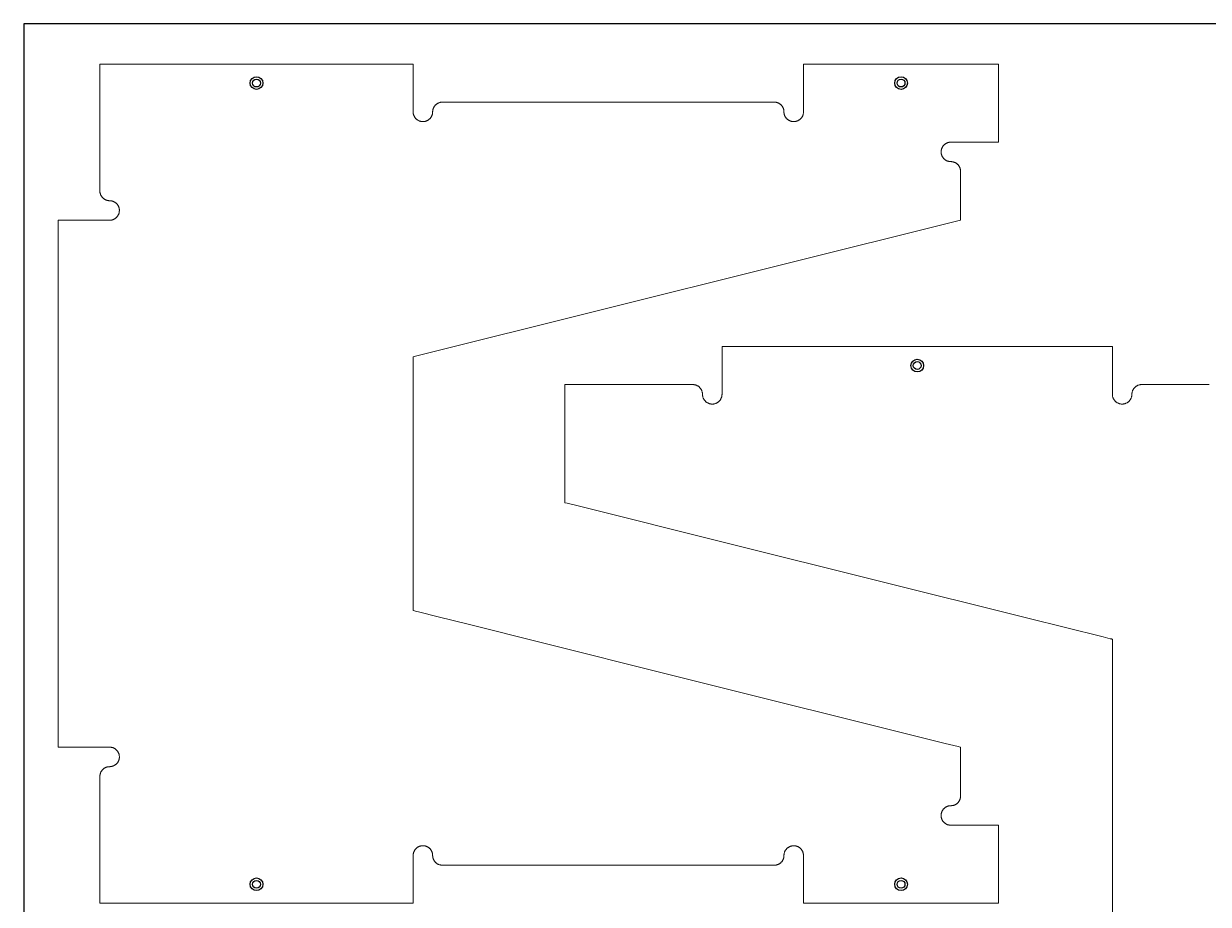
# Model space of a CAD drawing. Header units: inches. Extents: x -48 to 0, y -96 to 0.
# Drawn here: x -48 to -24.11, y -17.76 to 0 of the extents above; entities that cross this region are included whole.
import ezdxf

# ---------------------------------------------------------------- set-up
doc = ezdxf.new("R2010")
doc.units = ezdxf.units.IN
doc.header["$MEASUREMENT"] = 0
for name, color, linetype in [('Holes .25 in. dowel', 3, 'Continuous'), ('Holes no. 8 screw', 3, 'Continuous'), ('Material Border', 250, 'Continuous'), ('Outside Cut', 1, 'Continuous')]:
    doc.layers.add(name, color=color, linetype=linetype)

msp = doc.modelspace()

# ---------------------------------------------------------------- linework, layer by layer
at = {"layer": 'Holes .25 in. dowel'}
for centre in [(-43.304, -1.198), (-30.302, -1.198), (-29.977, -6.896), (-43.304, -17.36), (-30.302, -17.36)]:
    msp.add_circle(centre, 0.128, dxfattribs=at)
at = {"layer": 'Holes no. 8 screw'}
for centre in [(-43.304, -1.198), (-30.302, -1.198), (-29.977, -6.896), (-43.304, -17.36), (-30.302, -17.36)]:
    msp.add_circle(centre, 0.0787, dxfattribs=at)
at = {"layer": 'Material Border'}
msp.add_lwpolyline([(0, 0), (-48, 0), (-48, -96), (0, -96), (0, 0)], dxfattribs=at)
at = {"layer": 'Outside Cut', "linetype": 'Continuous', "lineweight": 0}
msp.add_lwpolyline([(-29.101, -3.964), (-29.101, -2.989), (-29.101, -2.981), (-29.101, -2.98), (-29.101, -2.98), (-29.101, -2.98), (-29.101, -2.979), (-29.101, -2.978), (-29.101, -2.975), (-29.102, -2.968), (-29.102, -2.962), (-29.103, -2.955), (-29.104, -2.948), (-29.105, -2.941), (-29.107, -2.934), (-29.108, -2.927), (-29.11, -2.92), (-29.113, -2.913), (-29.115, -2.906), (-29.118, -2.9), (-29.122, -2.893), (-29.125, -2.886), (-29.129, -2.879), (-29.133, -2.873), (-29.137, -2.867), (-29.142, -2.86), (-29.146, -2.854), (-29.151, -2.849), (-29.157, -2.843), (-29.162, -2.838), (-29.168, -2.832), (-29.174, -2.827), (-29.18, -2.823), (-29.186, -2.818), (-29.192, -2.814), (-29.199, -2.81), (-29.205, -2.806), (-29.212, -2.803), (-29.219, -2.8), (-29.226, -2.797), (-29.233, -2.794), (-29.239, -2.792), (-29.246, -2.79), (-29.253, -2.788), (-29.26, -2.787), (-29.267, -2.785), (-29.274, -2.784), (-29.281, -2.784), (-29.288, -2.783), (-29.294, -2.783), (-29.301, -2.783), (-29.308, -2.783), (-29.314, -2.782), (-29.321, -2.782), (-29.328, -2.781), (-29.335, -2.779), (-29.342, -2.778), (-29.349, -2.776), (-29.356, -2.774), (-29.363, -2.772), (-29.37, -2.769), (-29.377, -2.767), (-29.383, -2.764), (-29.39, -2.76), (-29.397, -2.756), (-29.403, -2.753), (-29.41, -2.748), (-29.416, -2.744), (-29.422, -2.739), (-29.428, -2.734), (-29.433, -2.729), (-29.439, -2.724), (-29.444, -2.718), (-29.449, -2.712), (-29.454, -2.706), (-29.459, -2.7), (-29.463, -2.694), (-29.467, -2.687), (-29.471, -2.681), (-29.474, -2.674), (-29.477, -2.667), (-29.48, -2.66), (-29.483, -2.653), (-29.485, -2.647), (-29.488, -2.64), (-29.489, -2.633), (-29.491, -2.626), (-29.492, -2.619), (-29.493, -2.612), (-29.494, -2.605), (-29.495, -2.598), (-29.495, -2.592), (-29.495, -2.585), (-29.495, -2.578), (-29.494, -2.572), (-29.494, -2.565), (-29.493, -2.558), (-29.492, -2.551), (-29.49, -2.544), (-29.489, -2.537), (-29.487, -2.53), (-29.485, -2.523), (-29.482, -2.516), (-29.479, -2.509), (-29.476, -2.503), (-29.473, -2.496), (-29.47, -2.489), (-29.466, -2.483), (-29.462, -2.476), (-29.457, -2.47), (-29.452, -2.464), (-29.448, -2.458), (-29.442, -2.452), (-29.437, -2.447), (-29.432, -2.441), (-29.426, -2.436), (-29.42, -2.431), (-29.414, -2.427), (-29.407, -2.422), (-29.401, -2.418), (-29.394, -2.414), (-29.388, -2.411), (-29.381, -2.408), (-29.374, -2.405), (-29.367, -2.402), (-29.36, -2.399), (-29.353, -2.397), (-29.347, -2.395), (-29.34, -2.394), (-29.333, -2.392), (-29.326, -2.391), (-29.319, -2.39), (-29.312, -2.39), (-29.305, -2.389), (-29.299, -2.389), (-29.293, -2.389), (-29.195, -2.389), (-29.146, -2.389), (-29.122, -2.389), (-29.11, -2.389), (-29.104, -2.389), (-29.102, -2.389), (-29.101, -2.389), (-29.101, -2.389), (-29.101, -2.389), (-29.1, -2.389), (-29.099, -2.389), (-29.087, -2.389), (-28.707, -2.389), (-28.517, -2.389), (-28.421, -2.389), (-28.374, -2.389), (-28.35, -2.389), (-28.338, -2.389), (-28.335, -2.389), (-28.334, -2.389), (-28.334, -2.389), (-28.334, -2.389), (-28.334, -2.389), (-28.334, -2.388), (-28.334, -2.387), (-28.334, -2.375), (-28.334, -0.814), (-32.234, -0.814), (-32.264, -0.814), (-32.268, -0.814), (-32.27, -0.814), (-32.27, -0.814), (-32.271, -0.814), (-32.271, -0.814), (-32.271, -0.815), (-32.271, -0.816), (-32.271, -0.819), (-32.271, -0.831), (-32.271, -0.855), (-32.271, -0.902), (-32.271, -0.997), (-32.271, -1.187), (-32.271, -1.568), (-32.271, -1.58), (-32.271, -1.581), (-32.271, -1.582), (-32.271, -1.582), (-32.271, -1.582), (-32.271, -1.583), (-32.271, -1.585), (-32.271, -1.591), (-32.271, -1.603), (-32.271, -1.627), (-32.271, -1.676), (-32.271, -1.773), (-32.271, -1.78), (-32.271, -1.787), (-32.271, -1.794), (-32.272, -1.801), (-32.273, -1.808), (-32.274, -1.816), (-32.276, -1.823), (-32.277, -1.83), (-32.279, -1.837), (-32.282, -1.844), (-32.284, -1.851), (-32.287, -1.858), (-32.29, -1.865), (-32.294, -1.871), (-32.297, -1.878), (-32.301, -1.884), (-32.305, -1.89), (-32.309, -1.896), (-32.314, -1.902), (-32.318, -1.907), (-32.323, -1.913), (-32.328, -1.918), (-32.333, -1.923), (-32.339, -1.928), (-32.344, -1.932), (-32.35, -1.937), (-32.356, -1.941), (-32.362, -1.945), (-32.368, -1.949), (-32.375, -1.953), (-32.381, -1.956), (-32.388, -1.959), (-32.395, -1.962), (-32.402, -1.965), (-32.409, -1.967), (-32.416, -1.969), (-32.423, -1.971), (-32.43, -1.972), (-32.437, -1.974), (-32.445, -1.974), (-32.452, -1.975), (-32.459, -1.976), (-32.466, -1.976), (-32.473, -1.976), (-32.48, -1.975), (-32.486, -1.975), (-32.493, -1.974), (-32.5, -1.973), (-32.507, -1.972), (-32.514, -1.97), (-32.521, -1.968), (-32.528, -1.966), (-32.535, -1.964), (-32.542, -1.961), (-32.549, -1.958), (-32.555, -1.955), (-32.562, -1.952), (-32.569, -1.948), (-32.575, -1.944), (-32.581, -1.939), (-32.587, -1.935), (-32.593, -1.93), (-32.599, -1.925), (-32.605, -1.92), (-32.61, -1.914), (-32.616, -1.909), (-32.621, -1.903), (-32.625, -1.897), (-32.63, -1.89), (-32.634, -1.884), (-32.638, -1.878), (-32.641, -1.871), (-32.645, -1.864), (-32.648, -1.857), (-32.651, -1.851), (-32.653, -1.844), (-32.656, -1.837), (-32.658, -1.83), (-32.659, -1.823), (-32.661, -1.816), (-32.662, -1.809), (-32.663, -1.802), (-32.664, -1.795), (-32.664, -1.788), (-32.664, -1.782), (-32.664, -1.775), (-32.665, -1.769), (-32.665, -1.762), (-32.666, -1.755), (-32.667, -1.748), (-32.668, -1.741), (-32.669, -1.734), (-32.671, -1.727), (-32.673, -1.72), (-32.675, -1.713), (-32.678, -1.707), (-32.681, -1.7), (-32.684, -1.693), (-32.687, -1.686), (-32.691, -1.68), (-32.695, -1.673), (-32.699, -1.667), (-32.704, -1.66), (-32.709, -1.654), (-32.714, -1.649), (-32.719, -1.643), (-32.724, -1.637), (-32.73, -1.632), (-32.736, -1.627), (-32.742, -1.622), (-32.748, -1.618), (-32.754, -1.614), (-32.761, -1.61), (-32.767, -1.606), (-32.774, -1.602), (-32.781, -1.599), (-32.788, -1.596), (-32.795, -1.594), (-32.802, -1.591), (-32.809, -1.589), (-32.815, -1.587), (-32.822, -1.586), (-32.829, -1.585), (-32.836, -1.584), (-32.843, -1.583), (-32.85, -1.582), (-32.856, -1.582), (-32.86, -1.582), (-32.861, -1.582), (-32.861, -1.582), (-32.861, -1.582), (-32.861, -1.582), (-32.862, -1.582), (-32.865, -1.582), (-32.872, -1.582), (-32.923, -1.582), (-39.554, -1.582), (-39.561, -1.582), (-39.567, -1.583), (-39.574, -1.583), (-39.581, -1.584), (-39.588, -1.585), (-39.595, -1.586), (-39.602, -1.588), (-39.609, -1.59), (-39.616, -1.592), (-39.623, -1.594), (-39.629, -1.597), (-39.636, -1.6), (-39.643, -1.603), (-39.65, -1.607), (-39.656, -1.611), (-39.663, -1.615), (-39.669, -1.619), (-39.675, -1.624), (-39.681, -1.629), (-39.687, -1.634), (-39.692, -1.639), (-39.698, -1.645), (-39.703, -1.65), (-39.708, -1.656), (-39.713, -1.662), (-39.717, -1.669), (-39.721, -1.675), (-39.725, -1.682), (-39.729, -1.688), (-39.732, -1.695), (-39.735, -1.702), (-39.738, -1.709), (-39.74, -1.715), (-39.743, -1.722), (-39.745, -1.729), (-39.746, -1.736), (-39.748, -1.743), (-39.749, -1.75), (-39.75, -1.757), (-39.75, -1.764), (-39.751, -1.771), (-39.751, -1.777), (-39.751, -1.784), (-39.751, -1.791), (-39.752, -1.797), (-39.752, -1.804), (-39.753, -1.811), (-39.755, -1.818), (-39.756, -1.825), (-39.758, -1.832), (-39.76, -1.839), (-39.763, -1.846), (-39.765, -1.853), (-39.768, -1.859), (-39.771, -1.866), (-39.775, -1.873), (-39.778, -1.879), (-39.782, -1.886), (-39.787, -1.892), (-39.791, -1.898), (-39.796, -1.904), (-39.801, -1.91), (-39.806, -1.916), (-39.812, -1.921), (-39.818, -1.927), (-39.823, -1.932), (-39.829, -1.936), (-39.836, -1.941), (-39.842, -1.945), (-39.849, -1.949), (-39.855, -1.953), (-39.862, -1.956), (-39.869, -1.959), (-39.875, -1.962), (-39.882, -1.965), (-39.889, -1.967), (-39.896, -1.969), (-39.903, -1.971), (-39.91, -1.972), (-39.917, -1.973), (-39.924, -1.974), (-39.931, -1.975), (-39.938, -1.976), (-39.944, -1.976), (-39.951, -1.976), (-39.957, -1.976), (-39.964, -1.975), (-39.971, -1.974), (-39.978, -1.973), (-39.985, -1.972), (-39.992, -1.971), (-39.999, -1.969), (-40.006, -1.967), (-40.013, -1.965), (-40.02, -1.962), (-40.026, -1.959), (-40.033, -1.956), (-40.04, -1.953), (-40.046, -1.949), (-40.053, -1.945), (-40.059, -1.941), (-40.066, -1.937), (-40.072, -1.932), (-40.078, -1.927), (-40.083, -1.922), (-40.089, -1.916), (-40.094, -1.911), (-40.099, -1.905), (-40.104, -1.899), (-40.108, -1.893), (-40.113, -1.886), (-40.117, -1.88), (-40.12, -1.873), (-40.124, -1.867), (-40.127, -1.86), (-40.13, -1.853), (-40.133, -1.846), (-40.135, -1.839), (-40.137, -1.832), (-40.139, -1.825), (-40.141, -1.818), (-40.142, -1.811), (-40.143, -1.805), (-40.144, -1.798), (-40.144, -1.791), (-40.144, -1.784), (-40.145, -1.778), (-40.145, -1.772), (-40.145, -1.674), (-40.145, -1.625), (-40.145, -1.601), (-40.145, -1.589), (-40.145, -1.583), (-40.145, -1.582), (-40.145, -1.582), (-40.145, -1.581), (-40.145, -1.578), (-40.145, -1.573), (-40.145, -1.561), (-40.145, -1.18), (-40.145, -0.99), (-40.145, -0.895), (-40.145, -0.848), (-40.145, -0.824), (-40.145, -0.818), (-40.145, -0.815), (-40.145, -0.815), (-40.145, -0.814), (-40.146, -0.814), (-40.152, -0.814), (-40.164, -0.814), (-40.262, -0.814), (-43.392, -0.814), (-44.957, -0.814), (-45.74, -0.814), (-46.131, -0.814), (-46.327, -0.814), (-46.424, -0.814), (-46.449, -0.814), (-46.461, -0.814), (-46.463, -0.814), (-46.463, -0.814), (-46.463, -0.815), (-46.463, -0.815), (-46.463, -0.816), (-46.463, -0.818), (-46.463, -0.838), (-46.463, -3.373), (-46.463, -3.38), (-46.463, -3.387), (-46.462, -3.394), (-46.462, -3.4), (-46.461, -3.407), (-46.459, -3.414), (-46.458, -3.421), (-46.456, -3.428), (-46.454, -3.435), (-46.451, -3.442), (-46.448, -3.449), (-46.445, -3.456), (-46.442, -3.462), (-46.439, -3.469), (-46.435, -3.476), (-46.431, -3.482), (-46.426, -3.488), (-46.422, -3.495), (-46.417, -3.501), (-46.412, -3.506), (-46.407, -3.512), (-46.401, -3.517), (-46.395, -3.522), (-46.389, -3.527), (-46.383, -3.532), (-46.377, -3.536), (-46.371, -3.541), (-46.364, -3.544), (-46.357, -3.548), (-46.351, -3.551), (-46.344, -3.555), (-46.337, -3.557), (-46.33, -3.56), (-46.323, -3.562), (-46.316, -3.564), (-46.309, -3.566), (-46.302, -3.567), (-46.295, -3.568), (-46.289, -3.569), (-46.282, -3.57), (-46.275, -3.57), (-46.268, -3.57), (-46.262, -3.57), (-46.255, -3.571), (-46.248, -3.571), (-46.241, -3.572), (-46.235, -3.573), (-46.228, -3.574), (-46.221, -3.576), (-46.214, -3.578), (-46.207, -3.58), (-46.2, -3.582), (-46.193, -3.585), (-46.186, -3.587), (-46.179, -3.591), (-46.173, -3.594), (-46.166, -3.598), (-46.16, -3.602), (-46.153, -3.606), (-46.147, -3.611), (-46.141, -3.616), (-46.135, -3.621), (-46.13, -3.626), (-46.124, -3.631), (-46.119, -3.637), (-46.114, -3.643), (-46.109, -3.649), (-46.105, -3.655), (-46.101, -3.661), (-46.097, -3.668), (-46.093, -3.675), (-46.089, -3.681), (-46.086, -3.688), (-46.083, -3.695), (-46.081, -3.702), (-46.079, -3.709), (-46.077, -3.716), (-46.075, -3.723), (-46.073, -3.73), (-46.072, -3.737), (-46.071, -3.743), (-46.07, -3.75), (-46.07, -3.757), (-46.07, -3.764), (-46.07, -3.767), (-46.07, -3.77), (-46.07, -3.778), (-46.071, -3.785), (-46.071, -3.792), (-46.072, -3.799), (-46.074, -3.807), (-46.075, -3.814), (-46.077, -3.821), (-46.079, -3.828), (-46.082, -3.835), (-46.084, -3.842), (-46.087, -3.849), (-46.091, -3.855), (-46.094, -3.862), (-46.098, -3.868), (-46.102, -3.874), (-46.106, -3.881), (-46.11, -3.886), (-46.115, -3.892), (-46.119, -3.898), (-46.124, -3.903), (-46.129, -3.908), (-46.134, -3.913), (-46.14, -3.918), (-46.145, -3.922), (-46.151, -3.927), (-46.157, -3.931), (-46.163, -3.935), (-46.17, -3.939), (-46.176, -3.942), (-46.183, -3.945), (-46.19, -3.948), (-46.197, -3.951), (-46.204, -3.954), (-46.211, -3.956), (-46.218, -3.958), (-46.225, -3.96), (-46.232, -3.961), (-46.239, -3.962), (-46.247, -3.963), (-46.254, -3.964), (-46.261, -3.964), (-46.265, -3.964), (-46.266, -3.964), (-46.268, -3.964), (-46.274, -3.964), (-46.371, -3.964), (-46.42, -3.964), (-46.445, -3.964), (-46.457, -3.964), (-46.463, -3.964), (-46.463, -3.964), (-46.463, -3.964), (-46.464, -3.964), (-46.467, -3.964), (-46.474, -3.964), (-46.487, -3.964), (-46.904, -3.964), (-47.112, -3.964), (-47.216, -3.964), (-47.268, -3.964), (-47.295, -3.964), (-47.301, -3.964), (-47.304, -3.964), (-47.305, -3.964), (-47.305, -3.964), (-47.305, -3.967), (-47.305, -3.977), (-47.305, -3.998), (-47.305, -4.162), (-47.305, -9.427), (-47.305, -12.06), (-47.305, -13.377), (-47.305, -14.035), (-47.305, -14.364), (-47.305, -14.528), (-47.305, -14.569), (-47.305, -14.59), (-47.305, -14.593), (-47.305, -14.594), (-47.305, -14.594), (-47.304, -14.594), (-47.304, -14.594), (-47.297, -14.594), (-46.463, -14.594), (-46.268, -14.594), (-46.267, -14.594), (-46.265, -14.594), (-46.262, -14.594), (-46.254, -14.594), (-46.247, -14.595), (-46.24, -14.596), (-46.233, -14.597), (-46.226, -14.598), (-46.218, -14.6), (-46.211, -14.602), (-46.204, -14.604), (-46.197, -14.607), (-46.19, -14.609), (-46.184, -14.612), (-46.177, -14.616), (-46.17, -14.619), (-46.164, -14.623), (-46.158, -14.627), (-46.152, -14.631), (-46.146, -14.635), (-46.14, -14.64), (-46.135, -14.645), (-46.13, -14.649), (-46.125, -14.654), (-46.12, -14.66), (-46.115, -14.665), (-46.11, -14.671), (-46.106, -14.677), (-46.102, -14.683), (-46.098, -14.689), (-46.094, -14.695), (-46.091, -14.702), (-46.088, -14.709), (-46.085, -14.715), (-46.082, -14.722), (-46.08, -14.729), (-46.077, -14.736), (-46.076, -14.744), (-46.074, -14.751), (-46.073, -14.758), (-46.071, -14.765), (-46.071, -14.772), (-46.07, -14.78), (-46.07, -14.787), (-46.07, -14.79), (-46.07, -14.794), (-46.07, -14.8), (-46.07, -14.807), (-46.071, -14.814), (-46.072, -14.821), (-46.073, -14.828), (-46.075, -14.835), (-46.076, -14.842), (-46.078, -14.848), (-46.081, -14.855), (-46.083, -14.862), (-46.086, -14.869), (-46.089, -14.876), (-46.093, -14.883), (-46.096, -14.889), (-46.1, -14.896), (-46.104, -14.902), (-46.109, -14.908), (-46.114, -14.915), (-46.118, -14.92), (-46.124, -14.926), (-46.129, -14.932), (-46.135, -14.937), (-46.141, -14.942), (-46.147, -14.947), (-46.153, -14.951), (-46.159, -14.956), (-46.165, -14.96), (-46.172, -14.963), (-46.179, -14.967), (-46.185, -14.97), (-46.192, -14.973), (-46.199, -14.976), (-46.206, -14.978), (-46.213, -14.98), (-46.22, -14.982), (-46.227, -14.984), (-46.234, -14.985), (-46.241, -14.986), (-46.248, -14.987), (-46.254, -14.987), (-46.261, -14.988), (-46.274, -14.988), (-46.281, -14.988), (-46.288, -14.989), (-46.295, -14.99), (-46.302, -14.991), (-46.309, -14.992), (-46.316, -14.994), (-46.322, -14.996), (-46.329, -14.998), (-46.336, -15), (-46.343, -15.003), (-46.35, -15.006), (-46.357, -15.009), (-46.363, -15.013), (-46.37, -15.017), (-46.376, -15.021), (-46.383, -15.025), (-46.389, -15.03), (-46.395, -15.035), (-46.4, -15.04), (-46.406, -15.045), (-46.411, -15.051), (-46.416, -15.057), (-46.421, -15.063), (-46.426, -15.069), (-46.43, -15.075), (-46.434, -15.082), (-46.438, -15.088), (-46.442, -15.095), (-46.445, -15.102), (-46.448, -15.108), (-46.451, -15.115), (-46.453, -15.122), (-46.456, -15.129), (-46.457, -15.136), (-46.459, -15.143), (-46.46, -15.15), (-46.462, -15.157), (-46.462, -15.164), (-46.463, -15.17), (-46.463, -15.177), (-46.463, -15.184), (-46.463, -15.184), (-46.463, -15.184), (-46.463, -15.185), (-46.463, -15.185), (-46.463, -15.185), (-46.463, -15.187), (-46.463, -15.197), (-46.463, -15.216), (-46.463, -15.256), (-46.463, -16.524), (-46.463, -17.157), (-46.463, -17.474), (-46.463, -17.633), (-46.463, -17.712), (-46.463, -17.732), (-46.463, -17.742), (-46.463, -17.743), (-46.463, -17.743), (-46.463, -17.743), (-46.463, -17.744), (-46.462, -17.744), (-46.456, -17.744), (-46.443, -17.744), (-46.346, -17.744), (-43.216, -17.744), (-41.651, -17.744), (-40.868, -17.744), (-40.477, -17.744), (-40.281, -17.744), (-40.183, -17.744), (-40.159, -17.744), (-40.147, -17.744), (-40.145, -17.744), (-40.145, -17.744), (-40.145, -17.743), (-40.145, -17.743), (-40.145, -17.742), (-40.145, -17.736), (-40.145, -16.976), (-40.145, -16.781), (-40.145, -16.779), (-40.145, -16.778), (-40.144, -16.774), (-40.144, -16.767), (-40.144, -16.76), (-40.143, -16.752), (-40.142, -16.745), (-40.14, -16.738), (-40.139, -16.731), (-40.137, -16.724), (-40.134, -16.717), (-40.132, -16.71), (-40.129, -16.703), (-40.126, -16.696), (-40.123, -16.689), (-40.119, -16.683), (-40.116, -16.676), (-40.112, -16.67), (-40.108, -16.664), (-40.103, -16.658), (-40.099, -16.653), (-40.094, -16.647), (-40.089, -16.642), (-40.084, -16.637), (-40.079, -16.632), (-40.073, -16.627), (-40.068, -16.623), (-40.062, -16.618), (-40.056, -16.614), (-40.049, -16.61), (-40.043, -16.607), (-40.037, -16.603), (-40.03, -16.6), (-40.023, -16.597), (-40.016, -16.594), (-40.009, -16.592), (-40.002, -16.59), (-39.995, -16.588), (-39.988, -16.586), (-39.981, -16.585), (-39.973, -16.584), (-39.966, -16.583), (-39.959, -16.582), (-39.952, -16.582), (-39.948, -16.582), (-39.945, -16.582), (-39.938, -16.582), (-39.931, -16.583), (-39.925, -16.583), (-39.918, -16.584), (-39.911, -16.586), (-39.904, -16.587), (-39.897, -16.589), (-39.89, -16.591), (-39.883, -16.593), (-39.876, -16.596), (-39.869, -16.598), (-39.863, -16.602), (-39.856, -16.605), (-39.849, -16.609), (-39.843, -16.612), (-39.836, -16.617), (-39.83, -16.621), (-39.824, -16.626), (-39.818, -16.631), (-39.812, -16.636), (-39.807, -16.641), (-39.802, -16.647), (-39.797, -16.653), (-39.792, -16.659), (-39.787, -16.665), (-39.783, -16.671), (-39.779, -16.678), (-39.775, -16.684), (-39.772, -16.691), (-39.768, -16.698), (-39.765, -16.705), (-39.763, -16.712), (-39.76, -16.719), (-39.758, -16.725), (-39.756, -16.732), (-39.755, -16.739), (-39.754, -16.746), (-39.753, -16.753), (-39.752, -16.76), (-39.751, -16.767), (-39.751, -16.773), (-39.751, -16.787), (-39.75, -16.793), (-39.75, -16.8), (-39.749, -16.807), (-39.748, -16.814), (-39.746, -16.821), (-39.745, -16.828), (-39.743, -16.835), (-39.741, -16.842), (-39.738, -16.849), (-39.735, -16.856), (-39.732, -16.862), (-39.729, -16.869), (-39.725, -16.876), (-39.722, -16.882), (-39.717, -16.889), (-39.713, -16.895), (-39.708, -16.901), (-39.703, -16.907), (-39.698, -16.913), (-39.693, -16.918), (-39.687, -16.924), (-39.682, -16.929), (-39.676, -16.934), (-39.67, -16.938), (-39.663, -16.943), (-39.657, -16.947), (-39.65, -16.951), (-39.644, -16.954), (-39.637, -16.957), (-39.63, -16.961), (-39.623, -16.963), (-39.616, -16.966), (-39.609, -16.968), (-39.602, -16.97), (-39.595, -16.971), (-39.589, -16.973), (-39.582, -16.974), (-39.575, -16.975), (-39.568, -16.975), (-39.561, -16.976), (-39.555, -16.976), (-39.554, -16.976), (-39.554, -16.976), (-39.554, -16.976), (-39.554, -16.976), (-39.553, -16.976), (-39.551, -16.976), (-39.548, -16.976), (-39.522, -16.976), (-39.47, -16.976), (-39.367, -16.976), (-36.051, -16.976), (-34.394, -16.976), (-33.565, -16.976), (-33.151, -16.976), (-32.943, -16.976), (-32.892, -16.976), (-32.866, -16.976), (-32.862, -16.976), (-32.862, -16.976), (-32.861, -16.976), (-32.861, -16.976), (-32.861, -16.976), (-32.861, -16.976), (-32.86, -16.976), (-32.857, -16.976), (-32.85, -16.976), (-32.844, -16.975), (-32.837, -16.974), (-32.83, -16.973), (-32.823, -16.972), (-32.816, -16.971), (-32.809, -16.969), (-32.802, -16.967), (-32.795, -16.964), (-32.788, -16.962), (-32.782, -16.959), (-32.775, -16.956), (-32.768, -16.952), (-32.761, -16.949), (-32.755, -16.945), (-32.749, -16.941), (-32.742, -16.936), (-32.736, -16.931), (-32.73, -16.926), (-32.725, -16.921), (-32.719, -16.916), (-32.714, -16.91), (-32.709, -16.904), (-32.704, -16.898), (-32.7, -16.892), (-32.696, -16.885), (-32.692, -16.879), (-32.688, -16.872), (-32.684, -16.866), (-32.681, -16.859), (-32.678, -16.852), (-32.676, -16.845), (-32.673, -16.838), (-32.671, -16.831), (-32.67, -16.824), (-32.668, -16.817), (-32.667, -16.81), (-32.666, -16.804), (-32.665, -16.797), (-32.665, -16.79), (-32.664, -16.783), (-32.664, -16.777), (-32.664, -16.77), (-32.664, -16.763), (-32.663, -16.757), (-32.662, -16.75), (-32.661, -16.743), (-32.659, -16.736), (-32.658, -16.729), (-32.656, -16.722), (-32.654, -16.715), (-32.651, -16.708), (-32.648, -16.701), (-32.645, -16.694), (-32.642, -16.688), (-32.638, -16.681), (-32.634, -16.675), (-32.63, -16.668), (-32.626, -16.662), (-32.621, -16.656), (-32.616, -16.65), (-32.611, -16.644), (-32.605, -16.639), (-32.6, -16.633), (-32.594, -16.628), (-32.588, -16.623), (-32.582, -16.619), (-32.576, -16.615), (-32.569, -16.61), (-32.563, -16.607), (-32.556, -16.603), (-32.549, -16.6), (-32.542, -16.597), (-32.535, -16.594), (-32.529, -16.592), (-32.522, -16.59), (-32.515, -16.588), (-32.508, -16.586), (-32.501, -16.585), (-32.494, -16.584), (-32.487, -16.583), (-32.48, -16.583), (-32.474, -16.582), (-32.467, -16.582), (-32.46, -16.582), (-32.454, -16.583), (-32.447, -16.583), (-32.44, -16.584), (-32.433, -16.585), (-32.426, -16.586), (-32.419, -16.588), (-32.412, -16.59), (-32.405, -16.592), (-32.398, -16.595), (-32.391, -16.597), (-32.385, -16.6), (-32.378, -16.604), (-32.371, -16.607), (-32.365, -16.611), (-32.358, -16.615), (-32.352, -16.62), (-32.346, -16.624), (-32.34, -16.629), (-32.334, -16.634), (-32.329, -16.639), (-32.323, -16.645), (-32.318, -16.651), (-32.313, -16.657), (-32.308, -16.663), (-32.304, -16.669), (-32.3, -16.675), (-32.296, -16.682), (-32.292, -16.689), (-32.289, -16.695), (-32.286, -16.702), (-32.283, -16.709), (-32.281, -16.716), (-32.279, -16.723), (-32.277, -16.73), (-32.275, -16.737), (-32.274, -16.744), (-32.273, -16.751), (-32.272, -16.758), (-32.271, -16.764), (-32.271, -16.771), (-32.271, -16.778), (-32.271, -16.79), (-32.271, -16.887), (-32.271, -16.936), (-32.271, -16.961), (-32.271, -16.973), (-32.271, -16.976), (-32.271, -16.988), (-32.271, -17.012), (-32.271, -17.392), (-32.271, -17.582), (-32.271, -17.677), (-32.271, -17.725), (-32.271, -17.737), (-32.271, -17.742), (-32.271, -17.743), (-32.271, -17.743), (-32.271, -17.743), (-32.271, -17.744), (-32.27, -17.744), (-32.268, -17.744), (-32.261, -17.744), (-32.246, -17.744), (-32.124, -17.744), (-30.174, -17.744), (-29.199, -17.744), (-28.711, -17.744), (-28.467, -17.744), (-28.345, -17.744), (-28.338, -17.744), (-28.334, -17.744), (-28.334, -17.743), (-28.334, -17.743), (-28.334, -17.743), (-28.334, -17.742), (-28.334, -17.736), (-28.334, -17.724), (-28.334, -17.699), (-28.334, -16.919), (-28.334, -16.529), (-28.334, -16.334), (-28.334, -16.237), (-28.334, -16.188), (-28.334, -16.176), (-28.334, -16.17), (-28.334, -16.169), (-28.334, -16.169), (-28.334, -16.169), (-28.334, -16.169), (-28.336, -16.169), (-28.348, -16.169), (-28.728, -16.169), (-28.918, -16.169), (-29.013, -16.169), (-29.061, -16.169), (-29.085, -16.169), (-29.097, -16.169), (-29.099, -16.169), (-29.101, -16.169), (-29.101, -16.169), (-29.101, -16.169), (-29.102, -16.169), (-29.103, -16.169), (-29.298, -16.169), (-29.305, -16.169), (-29.312, -16.168), (-29.32, -16.168), (-29.327, -16.167), (-29.334, -16.165), (-29.341, -16.164), (-29.348, -16.162), (-29.356, -16.16), (-29.363, -16.158), (-29.37, -16.155), (-29.376, -16.152), (-29.383, -16.149), (-29.39, -16.146), (-29.396, -16.143), (-29.403, -16.139), (-29.409, -16.135), (-29.415, -16.13), (-29.42, -16.126), (-29.426, -16.121), (-29.431, -16.117), (-29.437, -16.112), (-29.442, -16.107), (-29.446, -16.101), (-29.451, -16.096), (-29.456, -16.09), (-29.46, -16.084), (-29.464, -16.078), (-29.468, -16.072), (-29.471, -16.065), (-29.475, -16.059), (-29.478, -16.052), (-29.481, -16.045), (-29.483, -16.038), (-29.486, -16.031), (-29.488, -16.024), (-29.49, -16.017), (-29.491, -16.01), (-29.493, -16.003), (-29.494, -15.995), (-29.494, -15.988), (-29.495, -15.981), (-29.495, -15.974), (-29.495, -15.97), (-29.495, -15.967), (-29.495, -15.96), (-29.494, -15.954), (-29.493, -15.947), (-29.492, -15.94), (-29.491, -15.933), (-29.49, -15.926), (-29.488, -15.919), (-29.486, -15.912), (-29.483, -15.905), (-29.481, -15.898), (-29.478, -15.891), (-29.475, -15.885), (-29.471, -15.878), (-29.467, -15.871), (-29.463, -15.865), (-29.459, -15.859), (-29.455, -15.852), (-29.45, -15.846), (-29.445, -15.841), (-29.439, -15.835), (-29.434, -15.829), (-29.428, -15.824), (-29.422, -15.819), (-29.416, -15.815), (-29.41, -15.81), (-29.404, -15.806), (-29.397, -15.802), (-29.391, -15.798), (-29.384, -15.795), (-29.377, -15.792), (-29.37, -15.789), (-29.363, -15.786), (-29.356, -15.784), (-29.35, -15.782), (-29.343, -15.78), (-29.336, -15.779), (-29.329, -15.777), (-29.322, -15.776), (-29.315, -15.776), (-29.308, -15.775), (-29.302, -15.775), (-29.295, -15.775), (-29.288, -15.775), (-29.282, -15.774), (-29.275, -15.774), (-29.268, -15.773), (-29.261, -15.771), (-29.254, -15.77), (-29.247, -15.768), (-29.24, -15.766), (-29.233, -15.764), (-29.226, -15.761), (-29.219, -15.759), (-29.213, -15.756), (-29.206, -15.752), (-29.199, -15.748), (-29.193, -15.745), (-29.186, -15.74), (-29.18, -15.736), (-29.174, -15.731), (-29.168, -15.726), (-29.163, -15.721), (-29.157, -15.716), (-29.152, -15.71), (-29.147, -15.704), (-29.142, -15.698), (-29.137, -15.692), (-29.133, -15.686), (-29.129, -15.679), (-29.125, -15.673), (-29.122, -15.666), (-29.119, -15.659), (-29.116, -15.652), (-29.113, -15.645), (-29.111, -15.638), (-29.109, -15.631), (-29.107, -15.624), (-29.105, -15.618), (-29.104, -15.611), (-29.103, -15.604), (-29.102, -15.597), (-29.102, -15.59), (-29.101, -15.583), (-29.101, -15.58), (-29.101, -15.578), (-29.101, -15.578), (-29.101, -15.578), (-29.101, -15.578), (-29.101, -15.576), (-29.101, -15.572), (-29.101, -15.541), (-29.101, -15.054), (-29.101, -14.81), (-29.101, -14.688), (-29.101, -14.627), (-29.101, -14.597), (-29.101, -14.595), (-29.101, -14.594), (-29.101, -14.594), (-29.102, -14.594), (-29.103, -14.593), (-29.106, -14.593), (-29.111, -14.591), (-29.154, -14.581), (-29.239, -14.559), (-29.41, -14.517), (-34.88, -13.152), (-37.615, -12.469), (-38.983, -12.128), (-39.667, -11.957), (-40.009, -11.872), (-40.094, -11.851), (-40.137, -11.84), (-40.142, -11.839), (-40.144, -11.838), (-40.144, -11.838), (-40.145, -11.838), (-40.145, -11.837), (-40.145, -11.832), (-40.145, -11.822), (-40.145, -11.743), (-40.145, -9.207), (-40.145, -7.94), (-40.145, -7.306), (-40.145, -6.989), (-40.145, -6.831), (-40.145, -6.751), (-40.145, -6.732), (-40.145, -6.722), (-40.145, -6.72), (-40.145, -6.72), (-40.144, -6.72), (-40.143, -6.72), (-40.138, -6.718), (-40.127, -6.716), (-40.042, -6.694), (-29.101, -3.964)], close=True, dxfattribs=at)
msp.add_lwpolyline([(-26.04, -19.855), (-26.04, -15.529), (-26.04, -13.366), (-26.04, -12.825), (-26.04, -12.555), (-26.04, -12.419), (-26.04, -12.417), (-26.043, -12.416), (-26.049, -12.415), (-26.061, -12.412), (-26.085, -12.406), (-26.132, -12.394), (-26.227, -12.371), (-27.744, -11.992), (-33.811, -10.478), (-36.845, -9.721), (-37.035, -9.673), (-37.082, -9.662), (-37.083, -9.661), (-37.084, -9.661), (-37.084, -9.661), (-37.084, -9.66), (-37.084, -9.659), (-37.084, -9.656), (-37.084, -9.651), (-37.084, -9.631), (-37.084, -9.549), (-37.084, -9.385), (-37.084, -9.058), (-37.084, -7.75), (-37.084, -7.422), (-37.084, -7.341), (-37.084, -7.3), (-37.083, -7.279), (-37.061, -7.279), (-36.884, -7.279), (-36.176, -7.279), (-34.759, -7.279), (-34.582, -7.279), (-34.538, -7.279), (-34.515, -7.279), (-34.51, -7.279), (-34.507, -7.279), (-34.506, -7.279), (-34.505, -7.279), (-34.505, -7.279), (-34.505, -7.279), (-34.504, -7.279), (-34.497, -7.28), (-34.489, -7.28), (-34.482, -7.281), (-34.474, -7.282), (-34.466, -7.283), (-34.459, -7.285), (-34.451, -7.287), (-34.443, -7.289), (-34.435, -7.292), (-34.428, -7.295), (-34.42, -7.298), (-34.413, -7.302), (-34.405, -7.306), (-34.398, -7.311), (-34.391, -7.315), (-34.384, -7.321), (-34.378, -7.326), (-34.371, -7.332), (-34.365, -7.338), (-34.359, -7.344), (-34.354, -7.35), (-34.348, -7.357), (-34.343, -7.364), (-34.339, -7.371), (-34.334, -7.378), (-34.33, -7.385), (-34.327, -7.393), (-34.323, -7.4), (-34.32, -7.408), (-34.318, -7.416), (-34.315, -7.423), (-34.313, -7.431), (-34.312, -7.439), (-34.31, -7.446), (-34.309, -7.454), (-34.309, -7.462), (-34.308, -7.469), (-34.308, -7.484), (-34.307, -7.491), (-34.307, -7.499), (-34.306, -7.506), (-34.304, -7.514), (-34.303, -7.522), (-34.301, -7.529), (-34.298, -7.537), (-34.296, -7.545), (-34.293, -7.553), (-34.289, -7.56), (-34.286, -7.568), (-34.282, -7.575), (-34.277, -7.582), (-34.272, -7.589), (-34.267, -7.596), (-34.262, -7.603), (-34.256, -7.609), (-34.25, -7.615), (-34.244, -7.621), (-34.238, -7.627), (-34.231, -7.632), (-34.224, -7.637), (-34.217, -7.642), (-34.21, -7.646), (-34.203, -7.65), (-34.195, -7.654), (-34.188, -7.658), (-34.18, -7.661), (-34.172, -7.663), (-34.165, -7.666), (-34.157, -7.668), (-34.149, -7.669), (-34.142, -7.671), (-34.134, -7.672), (-34.127, -7.672), (-34.119, -7.673), (-34.112, -7.673), (-34.104, -7.673), (-34.096, -7.672), (-34.088, -7.672), (-34.08, -7.671), (-34.072, -7.669), (-34.064, -7.667), (-34.056, -7.665), (-34.048, -7.663), (-34.04, -7.66), (-34.033, -7.657), (-34.025, -7.653), (-34.018, -7.65), (-34.011, -7.646), (-34.004, -7.641), (-33.997, -7.637), (-33.991, -7.632), (-33.984, -7.627), (-33.978, -7.622), (-33.973, -7.616), (-33.967, -7.61), (-33.962, -7.604), (-33.957, -7.598), (-33.952, -7.592), (-33.947, -7.585), (-33.943, -7.578), (-33.939, -7.571), (-33.935, -7.564), (-33.931, -7.556), (-33.928, -7.549), (-33.925, -7.541), (-33.923, -7.533), (-33.921, -7.526), (-33.919, -7.518), (-33.917, -7.51), (-33.916, -7.502), (-33.915, -7.494), (-33.915, -7.486), (-33.914, -7.478), (-33.914, -7.476), (-33.914, -7.474), (-33.914, -7.471), (-33.914, -7.457), (-33.914, -7.403), (-33.914, -7.295), (-33.914, -7.281), (-33.914, -7.28), (-33.914, -7.279), (-33.914, -7.279), (-33.914, -7.279), (-33.914, -7.277), (-33.914, -7.274), (-33.914, -7.261), (-33.914, -7.235), (-33.914, -7.129), (-33.914, -6.918), (-33.914, -6.707), (-33.914, -6.602), (-33.914, -6.549), (-33.914, -6.523), (-33.914, -6.516), (-33.914, -6.513), (-33.914, -6.512), (-33.914, -6.512), (-33.914, -6.512), (-33.914, -6.512), (-33.914, -6.512), (-33.909, -6.512), (-33.892, -6.512), (-33.757, -6.512), (-29.431, -6.512), (-27.268, -6.512), (-26.186, -6.512), (-26.051, -6.512), (-26.043, -6.512), (-26.04, -6.512), (-26.04, -6.512), (-26.04, -6.512), (-26.04, -6.514), (-26.04, -6.517), (-26.04, -6.524), (-26.04, -6.55), (-26.04, -6.603), (-26.04, -7.025), (-26.04, -7.236), (-26.04, -7.262), (-26.04, -7.275), (-26.04, -7.278), (-26.04, -7.279), (-26.04, -7.28), (-26.04, -7.28), (-26.04, -7.282), (-26.04, -7.295), (-26.04, -7.322), (-26.04, -7.43), (-26.04, -7.457), (-26.04, -7.471), (-26.04, -7.478), (-26.04, -7.485), (-26.04, -7.493), (-26.039, -7.5), (-26.038, -7.508), (-26.036, -7.516), (-26.035, -7.523), (-26.033, -7.531), (-26.03, -7.539), (-26.027, -7.546), (-26.024, -7.554), (-26.021, -7.562), (-26.017, -7.569), (-26.013, -7.576), (-26.009, -7.583), (-26.004, -7.59), (-25.999, -7.597), (-25.993, -7.604), (-25.988, -7.61), (-25.982, -7.616), (-25.975, -7.622), (-25.969, -7.628), (-25.962, -7.633), (-25.955, -7.638), (-25.948, -7.643), (-25.941, -7.647), (-25.934, -7.651), (-25.926, -7.655), (-25.919, -7.658), (-25.911, -7.661), (-25.903, -7.664), (-25.896, -7.666), (-25.888, -7.668), (-25.88, -7.67), (-25.873, -7.671), (-25.865, -7.672), (-25.857, -7.673), (-25.85, -7.673), (-25.843, -7.673), (-25.835, -7.673), (-25.828, -7.672), (-25.82, -7.672), (-25.813, -7.671), (-25.805, -7.669), (-25.797, -7.668), (-25.789, -7.666), (-25.782, -7.663), (-25.774, -7.66), (-25.766, -7.657), (-25.759, -7.654), (-25.751, -7.65), (-25.744, -7.646), (-25.737, -7.642), (-25.73, -7.637), (-25.723, -7.632), (-25.716, -7.627), (-25.71, -7.621), (-25.704, -7.615), (-25.698, -7.609), (-25.692, -7.602), (-25.687, -7.596), (-25.682, -7.589), (-25.677, -7.582), (-25.673, -7.575), (-25.669, -7.567), (-25.665, -7.56), (-25.662, -7.552), (-25.659, -7.545), (-25.656, -7.537), (-25.654, -7.529), (-25.652, -7.521), (-25.65, -7.514), (-25.649, -7.506), (-25.648, -7.498), (-25.647, -7.491), (-25.647, -7.483), (-25.646, -7.469), (-25.646, -7.461), (-25.645, -7.454), (-25.644, -7.446), (-25.643, -7.438), (-25.641, -7.431), (-25.639, -7.423), (-25.637, -7.415), (-25.634, -7.408), (-25.631, -7.4), (-25.628, -7.393), (-25.624, -7.385), (-25.62, -7.378), (-25.616, -7.37), (-25.611, -7.363), (-25.606, -7.357), (-25.601, -7.35), (-25.595, -7.343), (-25.589, -7.337), (-25.583, -7.331), (-25.577, -7.326), (-25.57, -7.32), (-25.563, -7.315), (-25.556, -7.311), (-25.549, -7.306), (-25.542, -7.302), (-25.534, -7.298), (-25.526, -7.295), (-25.519, -7.292), (-25.511, -7.289), (-25.503, -7.287), (-25.496, -7.285), (-25.488, -7.283), (-25.48, -7.282), (-25.473, -7.281), (-25.465, -7.28), (-25.458, -7.28), (-25.45, -7.279), (-25.45, -7.279), (-25.45, -7.279), (-25.45, -7.279), (-25.45, -7.279), (-25.449, -7.279), (-25.443, -7.279), (-25.418, -7.279), (-25.369, -7.279), (-25.271, -7.279), (-24.877, -7.279), (-24.09, -7.279)], dxfattribs=at)

doc.saveas('drawing.dxf')
